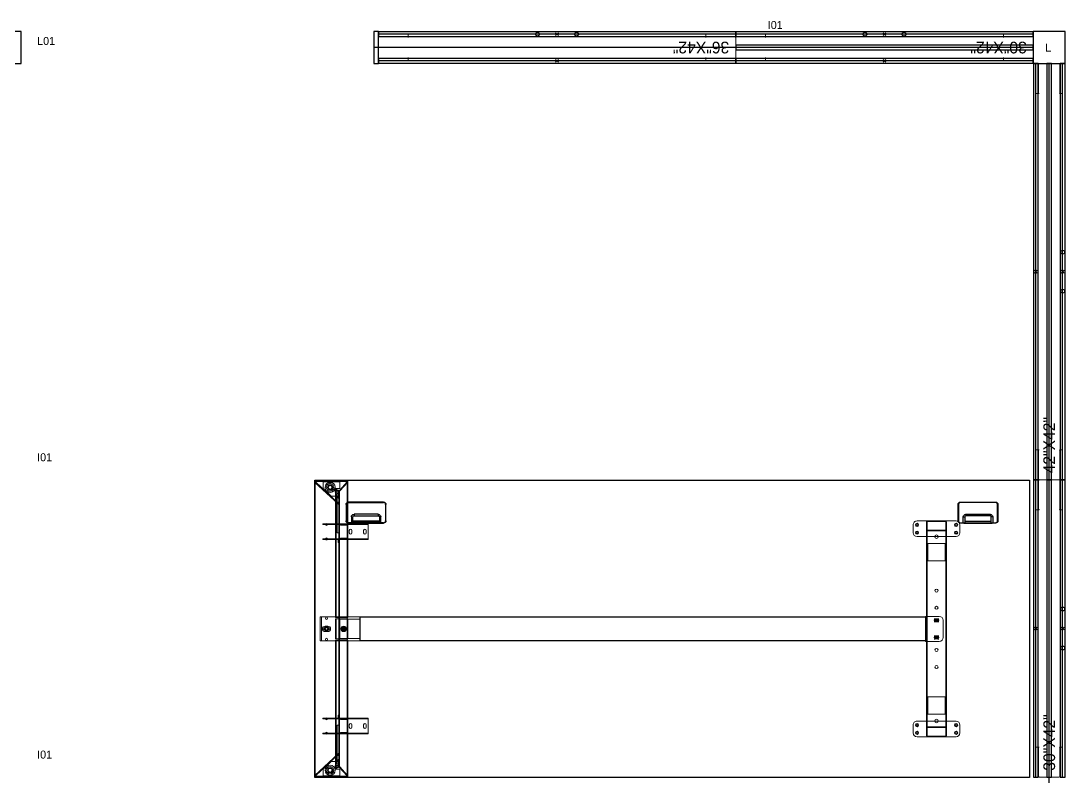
# Model space of a CAD drawing. Header units: inches. Extents: x 126 to 13186, y 9 to 361.
# Drawn here: x 7918.4 to 8023.7, y 110.9 to 187.2 of the extents above; entities that cross this region are included whole.
import ezdxf

# ---------------------------------------------------------------- set-up
doc = ezdxf.new("R2010")
doc.units = ezdxf.units.IN
doc.header["$MEASUREMENT"] = 0
for name, color, linetype in [('DD2D', 7, 'Continuous'), ('DD2D_Geometry', 7, 'Continuous'), ('ENFASIS NEW', 7, 'Continuous'), ('Id Unión', 7, 'Continuous'), ('PV-26D', 7, 'Continuous')]:
    doc.layers.add(name, color=color, linetype=linetype)
doc.styles.get("Standard").update_dxf_attribs({"font": 'stylu.ttf'})

# ---------------------------------------------------------------- blocks, each defined once
blk = doc.blocks.new('DD40123072AB')
for p, q in [((-0.915, -0.7687), (-0.915, -0.0067)), ((-0.915, -0.0067), (0.915, -0.0067)), ((0.915, -0.0067), (0.915, -0.7687)), ((0.915, -0.7687), (-0.915, -0.7687))]:
    blk.add_line(p, q)
at = {"layer": 'PV-26D'}
for p, q in [((-0.8345, -0.0687), (-0.8345, -0.1107)), ((-0.8335, -0.0687), (-0.8345, -0.0687)), ((-0.8335, -0.1107), (-0.8335, -0.0687)), ((-0.7385, -0.0627), (-0.8285, -0.0627)), ((-0.8285, -0.0637), (-0.8285, -0.0627)), ((-0.8285, -0.0637), (-0.7385, -0.0637)), ((-0.7385, -0.0637), (-0.7385, -0.0627)), ((-0.7335, -0.0687), (-0.7335, -0.1107)), ((-0.7335, -0.0687), (-0.7325, -0.0687)), ((-0.7325, -0.1107), (-0.7325, -0.0687)), ((0.7325, -0.1107), (0.7325, -0.0687)), ((0.7335, -0.0687), (0.7325, -0.0687)), ((0.7335, -0.0687), (0.7335, -0.1107)), ((0.7385, -0.0627), (0.8285, -0.0627)), ((0.7385, -0.0637), (0.7385, -0.0627)), ((0.8285, -0.0637), (0.7385, -0.0637)), ((0.8285, -0.0637), (0.8285, -0.0627)), ((0.8335, -0.1107), (0.8335, -0.0687)), ((0.8335, -0.0687), (0.8345, -0.0687)), ((0.8345, -0.0687), (0.8345, -0.1107)), ((-0.8212, -0.1009), (-0.8212, -0.1157)), ((-0.8212, -0.1009), (-0.8175, -0.1009)), ((-0.8175, -0.1167), (-0.8175, -0.1009)), ((-0.7527, -0.094), (-0.8143, -0.094)), ((-0.8143, -0.094), (-0.8143, -0.0977)), ((-0.8143, -0.0977), (-0.7527, -0.0977)), ((-0.7527, -0.094), (-0.7527, -0.0977)), ((-0.7495, -0.1009), (-0.7495, -0.1167)), ((-0.7458, -0.1009), (-0.7495, -0.1009)), ((-0.7458, -0.1157), (-0.7458, -0.1009)), ((0.7458, -0.1157), (0.7458, -0.1009)), ((0.7458, -0.1009), (0.7495, -0.1009)), ((0.7495, -0.1009), (0.7495, -0.1167)), ((0.7527, -0.094), (0.8143, -0.094)), ((0.7527, -0.094), (0.7527, -0.0977)), ((0.8143, -0.0977), (0.7527, -0.0977)), ((0.8143, -0.094), (0.8143, -0.0977)), ((0.8175, -0.1167), (0.8175, -0.1009)), ((0.8212, -0.1009), (0.8175, -0.1009)), ((0.8212, -0.1009), (0.8212, -0.1157)), ((-0.8335, -0.1107), (-0.8345, -0.1107)), ((-0.8212, -0.1157), (-0.8285, -0.1157)), ((-0.8285, -0.1157), (-0.8285, -0.1167)), ((-0.8285, -0.1167), (-0.8175, -0.1167)), ((-0.7495, -0.1117), (-0.8175, -0.1117)), ((-0.7495, -0.1119), (-0.8175, -0.1119)), ((-0.8175, -0.1124), (-0.7495, -0.1124)), ((-0.7495, -0.1161), (-0.8175, -0.1161)), ((-0.8175, -0.1166), (-0.7495, -0.1166)), ((-0.7495, -0.1167), (-0.8175, -0.1167)), ((-0.7495, -0.1167), (-0.7385, -0.1167)), ((-0.7385, -0.1157), (-0.7458, -0.1157)), ((-0.7385, -0.1157), (-0.7385, -0.1167)), ((-0.7335, -0.1107), (-0.7325, -0.1107)), ((0.7335, -0.1107), (0.7325, -0.1107)), ((0.7385, -0.1157), (0.7458, -0.1157)), ((0.7385, -0.1157), (0.7385, -0.1167)), ((0.7495, -0.1167), (0.7385, -0.1167)), ((0.7495, -0.1117), (0.8175, -0.1117)), ((0.7495, -0.1119), (0.8175, -0.1119)), ((0.8175, -0.1124), (0.7495, -0.1124)), ((0.7495, -0.1161), (0.8175, -0.1161)), ((0.8175, -0.1166), (0.7495, -0.1166)), ((0.7495, -0.1167), (0.8175, -0.1167)), ((0.8285, -0.1167), (0.8175, -0.1167)), ((0.8212, -0.1157), (0.8285, -0.1157)), ((0.8285, -0.1157), (0.8285, -0.1167)), ((0.8335, -0.1107), (0.8345, -0.1107))]:
    blk.add_line(p, q, dxfattribs=at)
at = {"layer": 'PV-26D', "extrusion": (0, 0, -1)}
for centre, radius, start, end in [((0.8285, -0.0687), 0.006, 0, 90), ((0.7385, -0.0687), 0.006, 90, 180), ((-0.7385, -0.0687), 0.006, 0, 90), ((-0.8285, -0.0687), 0.006, 90, 180), ((0.8143, -0.1009), 0.00691, 0, 90), ((0.7527, -0.1009), 0.00691, 90, 180), ((-0.7527, -0.1009), 0.00691, 0, 90), ((-0.8143, -0.1009), 0.00691, 90, 180), ((0.8285, -0.1107), 0.006, 270, 0), ((0.7385, -0.1107), 0.006, 180, 270), ((-0.7385, -0.1107), 0.006, 270, 0), ((-0.8285, -0.1107), 0.006, 180, 270)]:
    blk.add_arc(centre, radius, start, end, dxfattribs=at)
at = {"layer": 'PV-26D'}
for centre, radius, start, end in [((-0.8285, -0.0687), 0.005, 90, 180), ((-0.7385, -0.0687), 0.005, 0, 90), ((0.7385, -0.0687), 0.005, 90, 180), ((0.8285, -0.0687), 0.005, 0, 90), ((-0.8143, -0.1009), 0.00318, 90, 180), ((-0.7527, -0.1009), 0.00318, 0, 90), ((0.7527, -0.1009), 0.00318, 90, 180), ((0.8143, -0.1009), 0.00318, 0, 90), ((-0.8285, -0.1107), 0.005, 180, 270), ((-0.7385, -0.1107), 0.005, 270, 0), ((0.7385, -0.1107), 0.005, 180, 270), ((0.8285, -0.1107), 0.005, 270, 0)]:
    blk.add_arc(centre, radius, start, end, dxfattribs=at)
for points in [[(-0.8175, -0.1167), (-0.8197, -0.1167), (-0.8212, -0.1163), (-0.8212, -0.1157)], [(-0.7458, -0.1157), (-0.7458, -0.1163), (-0.7473, -0.1167), (-0.7495, -0.1167)], [(0.7458, -0.1157), (0.7458, -0.1163), (0.7473, -0.1167), (0.7495, -0.1167)], [(0.8175, -0.1167), (0.8197, -0.1167), (0.8212, -0.1163), (0.8212, -0.1157)]]:
    blk.add_rational_spline(points, [1, 0.804737854124, 0.804737854124, 1], degree=3, dxfattribs=at)
blk = doc.blocks.new('DD350130S')
at = {"color": 0, "linetype": 'Continuous', "lineweight": 0}
for p, q in [((0, -0.377), (0, 0.377)), ((0.0006, 0.3755), (0.0598, 0.3203)), ((0.0006, 0.3755), (0.0598, 0.3203)), ((0.0015, -0.377), (0.0015, 0.377)), ((0.0017, 0.3766), (0.0609, 0.3214)), ((0.0017, 0.3766), (0.0609, 0.3214)), ((0.0829, 0.379), (0.002, 0.379)), ((0.002, 0.379), (0.0829, 0.379)), ((0.0829, 0.3775), (0.002, 0.3775)), ((0.0829, 0.3775), (0.002, 0.3775)), ((0.0645, 0.377), (0.0215, 0.377)), ((0.0215, 0.377), (0.0215, 0.3594)), ((0.0631, 0.355), (0.0833, 0.3766)), ((0.0632, 0.3549), (0.0833, 0.3765)), ((0.0642, 0.3539), (0.0844, 0.3756)), ((0.0643, 0.3539), (0.0844, 0.3755)), ((0.0645, 0.36), (0.0645, 0.377)), ((0.0835, 0.3769), (0.0835, 0.269)), ((0.085, 0.3769), (0.085, 0.269)), ((0.0215, 0.3594), (0.0423, 0.34)), ((0.052, 0.35), (0.052, 0.36)), ((0.052, 0.36), (0.0645, 0.36)), ((0.061, 0.35), (0.052, 0.35)), ((0.0534, 0.355), (0.0539, 0.3564)), ((0.0534, 0.3549), (0.054, 0.3563)), ((0.0614, 0.3518), (0.0534, 0.355)), ((0.0614, 0.3518), (0.0534, 0.3549)), ((0.0534, 0.029), (0.0534, 0.3549)), ((0.0619, 0.3533), (0.0539, 0.3564)), ((0.054, 0.3566), (0.0546, 0.358)), ((0.054, 0.3565), (0.0546, 0.3579)), ((0.054, 0.3566), (0.062, 0.3534)), ((0.054, 0.3565), (0.062, 0.3534)), ((0.054, 0.029), (0.054, 0.3565)), ((0.062, 0.3532), (0.054, 0.3563)), ((0.054, 0.029), (0.054, 0.3563)), ((0.0546, 0.358), (0.0626, 0.3549)), ((0.0546, 0.3579), (0.0626, 0.3548)), ((0.0546, 0.029), (0.0546, 0.3579)), ((0.061, 0.34), (0.061, 0.35)), ((0.0617, 0.3218), (0.0617, 0.3514)), ((0.0617, 0.029), (0.0617, 0.3513)), ((0.0632, 0.3218), (0.0632, 0.3514)), ((0.0633, 0.029), (0.0633, 0.3513)), ((0.0423, 0.34), (0.061, 0.34)), ((0.0576, 0.2465), (0.0576, 0.3465)), ((0.0576, 0.3465), (0.0617, 0.3465)), ((0.0576, 0.3245), (0.0617, 0.3245)), ((0.0602, 0.3349), (0.0602, 0.3411)), ((0.0602, 0.3411), (0.0617, 0.3411)), ((0.0602, 0.3349), (0.0617, 0.3349)), ((0.0617, 0.3399), (0.0632, 0.3399)), ((0.0617, 0.3396), (0.0632, 0.3396)), ((0.0617, 0.3364), (0.0617, 0.3396)), ((0.0617, 0.3364), (0.0632, 0.3364)), ((0.0617, 0.3336), (0.0632, 0.3336)), ((0.0617, 0.3122), (0.0633, 0.3122)), ((0.0617, 0.3058), (0.0633, 0.3058)), ((0.0206, 0.2671), (0.0206, 0.269)), ((0.0206, 0.269), (0.0279, 0.269)), ((0.0279, 0.269), (0.0326, 0.269)), ((0.0326, 0.269), (0.0829, 0.269)), ((0.0617, 0.2722), (0.0633, 0.2722)), ((0.066, 0.269), (0.066, 0.266)), ((0.0671, 0.266), (0.0671, 0.269)), ((0.0836, 0.269), (0.0829, 0.269)), ((0.0829, 0.269), (0.0829, 0.269)), ((0.0829, 0.269), (0.0829, 0.266)), ((0.0836, 0.269), (0.0836, 0.2665)), ((0.0836, 0.269), (0.1366, 0.269)), ((0.1066, 0.2671), (0.1066, 0.269)), ((0.1366, 0.2665), (0.1366, 0.269)), ((0.0206, 0.2671), (0.0275, 0.2671)), ((0.0275, 0.2671), (0.033, 0.2671)), ((0.033, 0.2671), (0.0829, 0.2671)), ((0.0576, 0.2465), (0.0617, 0.2465)), ((0.0617, 0.2658), (0.0633, 0.2658)), ((0.066, 0.266), (0.0829, 0.266)), ((0.0829, 0.2671), (0.0836, 0.2671)), ((0.0829, 0.266), (0.0836, 0.266)), ((0.0829, 0.266), (0.0829, 0.266)), ((0.0835, 0.266), (0.0835, 0.232)), ((0.0836, 0.2671), (0.1366, 0.2671)), ((0.0836, 0.2315), (0.0836, 0.2665)), ((0.0836, 0.266), (0.085, 0.266)), ((0.085, 0.266), (0.085, 0.232)), ((0.0886, 0.2522), (0.0886, 0.2458)), ((0.095, 0.2458), (0.095, 0.2522)), ((0.1253, 0.2522), (0.1253, 0.2458)), ((0.1316, 0.2458), (0.1316, 0.2522)), ((0.1366, 0.2315), (0.1366, 0.2665)), ((0.0206, 0.229), (0.0206, 0.2309)), ((0.0275, 0.2309), (0.0206, 0.2309)), ((0.0279, 0.229), (0.0206, 0.229)), ((0.033, 0.2309), (0.0275, 0.2309)), ((0.0326, 0.229), (0.0279, 0.229)), ((0.0829, 0.229), (0.0326, 0.229)), ((0.0829, 0.2309), (0.033, 0.2309)), ((0.0602, 0.2271), (0.0617, 0.2271)), ((0.0602, 0.2271), (0.0602, 0.2209)), ((0.0602, 0.2209), (0.0617, 0.2209)), ((0.0617, 0.2256), (0.0617, 0.2224)), ((0.0617, 0.2256), (0.0633, 0.2256)), ((0.0617, 0.2224), (0.0633, 0.2224)), ((0.0829, 0.232), (0.066, 0.232)), ((0.066, 0.232), (0.066, 0.229)), ((0.0671, 0.229), (0.0671, 0.232)), ((0.0836, 0.232), (0.0829, 0.232)), ((0.0829, 0.232), (0.0829, 0.232)), ((0.0829, 0.232), (0.0829, 0.229)), ((0.0836, 0.2309), (0.0829, 0.2309)), ((0.0829, 0.229), (0.0836, 0.229)), ((0.0829, 0.229), (0.0829, 0.229)), ((0.0835, 0.229), (0.0835, 0.029)), ((0.085, 0.232), (0.0836, 0.232)), ((0.0836, 0.2315), (0.0836, 0.229)), ((0.0836, 0.2309), (0.1366, 0.2309)), ((0.0836, 0.229), (0.1366, 0.229)), ((0.085, 0.229), (0.085, 0.029)), ((0.1066, 0.2309), (0.1066, 0.229)), ((0.1366, 0.229), (0.1366, 0.2315)), ((0.0534, 0.029), (0.054, 0.029)), ((0.0546, 0.029), (0.054, 0.029)), ((0.054, 0.029), (0.054, 0.029)), ((0.0626, 0.029), (0.0546, 0.029)), ((0.0617, 0.029), (0.0617, 0.026)), ((0.0626, 0.029), (0.0632, 0.029)), ((0.0829, 0.029), (0.0632, 0.029)), ((0.0633, 0.026), (0.0633, 0.029)), ((0.085, 0.029), (0.0829, 0.029)), ((0.0829, 0.029), (0.0829, 0.029)), ((0.0829, 0.029), (0.0829, 0.026)), ((0.0534, -0.026), (0.0534, 0.026)), ((0.0534, 0.026), (0.054, 0.026)), ((0.054, -0.026), (0.054, 0.026)), ((0.0546, 0.026), (0.054, 0.026)), ((0.054, 0.026), (0.054, 0.026)), ((0.054, -0.026), (0.054, 0.026)), ((0.0546, 0.026), (0.0626, 0.026)), ((0.0546, -0.026), (0.0546, 0.026)), ((0.0617, -0.026), (0.0617, 0.026)), ((0.0632, 0.026), (0.0626, 0.026)), ((0.0632, 0.026), (0.0829, 0.026)), ((0.0633, -0.026), (0.0633, 0.026)), ((0.0722, 0.004), (0.0708, 0.004)), ((0.0764, 0.004), (0.0722, 0.004)), ((0.0764, 0.004), (0.0775, 0.004)), ((0.0829, 0.026), (0.085, 0.026)), ((0.0829, 0.026), (0.0829, 0.026)), ((0.0835, 0.026), (0.0835, -0.026)), ((0.085, 0.026), (0.085, -0.026)), ((0.0534, -0.026), (0.054, -0.026)), ((0.0546, -0.026), (0.054, -0.026)), ((0.054, -0.026), (0.054, -0.026)), ((0.0626, -0.026), (0.0546, -0.026)), ((0.0617, -0.026), (0.0617, -0.029)), ((0.0626, -0.026), (0.0632, -0.026)), ((0.0829, -0.026), (0.0632, -0.026)), ((0.0633, -0.029), (0.0633, -0.026)), ((0.0708, -0.004), (0.0722, -0.004)), ((0.0722, -0.004), (0.0764, -0.004)), ((0.0764, -0.004), (0.0775, -0.004)), ((0.085, -0.026), (0.0829, -0.026)), ((0.0829, -0.026), (0.0829, -0.026)), ((0.0829, -0.026), (0.0829, -0.029)), ((0.0534, -0.3549), (0.0534, -0.029)), ((0.0534, -0.029), (0.054, -0.029)), ((0.054, -0.3565), (0.054, -0.029)), ((0.0546, -0.029), (0.054, -0.029)), ((0.054, -0.029), (0.054, -0.029)), ((0.054, -0.3563), (0.054, -0.029)), ((0.0546, -0.029), (0.0626, -0.029)), ((0.0546, -0.3579), (0.0546, -0.029)), ((0.0617, -0.3513), (0.0617, -0.029)), ((0.0632, -0.029), (0.0626, -0.029)), ((0.0632, -0.029), (0.0829, -0.029)), ((0.0633, -0.3513), (0.0633, -0.029)), ((0.0829, -0.029), (0.085, -0.029)), ((0.0829, -0.029), (0.0829, -0.029)), ((0.0835, -0.029), (0.0835, -0.229)), ((0.085, -0.029), (0.085, -0.229)), ((0.0206, -0.2309), (0.0206, -0.229)), ((0.0206, -0.229), (0.0279, -0.229)), ((0.0206, -0.2309), (0.0275, -0.2309)), ((0.0275, -0.2309), (0.033, -0.2309)), ((0.0279, -0.229), (0.0326, -0.229)), ((0.0326, -0.229), (0.0829, -0.229)), ((0.033, -0.2309), (0.0829, -0.2309)), ((0.0602, -0.2271), (0.0602, -0.2209)), ((0.0602, -0.2209), (0.0617, -0.2209)), ((0.0602, -0.2271), (0.0617, -0.2271)), ((0.0617, -0.2224), (0.0633, -0.2224)), ((0.0617, -0.2256), (0.0617, -0.2224)), ((0.0617, -0.2256), (0.0633, -0.2256)), ((0.066, -0.229), (0.066, -0.232)), ((0.066, -0.232), (0.0829, -0.232)), ((0.0671, -0.232), (0.0671, -0.229)), ((0.0836, -0.229), (0.0829, -0.229)), ((0.0829, -0.229), (0.0829, -0.229)), ((0.0829, -0.229), (0.0829, -0.232)), ((0.0829, -0.2309), (0.0836, -0.2309)), ((0.0829, -0.232), (0.0836, -0.232)), ((0.0829, -0.232), (0.0829, -0.232)), ((0.0835, -0.232), (0.0835, -0.266)), ((0.0836, -0.229), (0.0836, -0.2315)), ((0.0836, -0.229), (0.1366, -0.229)), ((0.0836, -0.2309), (0.1366, -0.2309)), ((0.0836, -0.2665), (0.0836, -0.2315)), ((0.0836, -0.232), (0.085, -0.232)), ((0.085, -0.232), (0.085, -0.266)), ((0.1066, -0.2309), (0.1066, -0.229)), ((0.1366, -0.2315), (0.1366, -0.229)), ((0.1366, -0.2665), (0.1366, -0.2315)), ((0.0206, -0.269), (0.0206, -0.2671)), ((0.0275, -0.2671), (0.0206, -0.2671)), ((0.033, -0.2671), (0.0275, -0.2671)), ((0.0829, -0.2671), (0.033, -0.2671)), ((0.0576, -0.2465), (0.0576, -0.3465)), ((0.0617, -0.2465), (0.0576, -0.2465)), ((0.0617, -0.2658), (0.0633, -0.2658)), ((0.0829, -0.266), (0.066, -0.266)), ((0.066, -0.266), (0.066, -0.269)), ((0.0671, -0.269), (0.0671, -0.266)), ((0.0836, -0.266), (0.0829, -0.266)), ((0.0829, -0.266), (0.0829, -0.266)), ((0.0829, -0.266), (0.0829, -0.269)), ((0.0836, -0.2671), (0.0829, -0.2671)), ((0.085, -0.266), (0.0836, -0.266)), ((0.0836, -0.2665), (0.0836, -0.269)), ((0.0836, -0.2671), (0.1366, -0.2671)), ((0.0886, -0.2458), (0.0886, -0.2522)), ((0.095, -0.2522), (0.095, -0.2458)), ((0.1066, -0.2671), (0.1066, -0.269)), ((0.1253, -0.2458), (0.1253, -0.2522)), ((0.1316, -0.2522), (0.1316, -0.2458)), ((0.1366, -0.269), (0.1366, -0.2665)), ((0.0279, -0.269), (0.0206, -0.269)), ((0.0326, -0.269), (0.0279, -0.269)), ((0.0829, -0.269), (0.0326, -0.269)), ((0.0617, -0.2722), (0.0633, -0.2722)), ((0.0829, -0.269), (0.0836, -0.269)), ((0.0829, -0.269), (0.0829, -0.269)), ((0.0835, -0.269), (0.0835, -0.3769)), ((0.0836, -0.269), (0.1366, -0.269)), ((0.085, -0.269), (0.085, -0.3769)), ((0.0598, -0.3203), (0.0006, -0.3755)), ((0.0006, -0.3755), (0.0598, -0.3203)), ((0.0617, -0.3058), (0.0633, -0.3058)), ((0.0617, -0.3122), (0.0633, -0.3122)), ((0.0609, -0.3214), (0.0017, -0.3766)), ((0.0017, -0.3766), (0.0609, -0.3214)), ((0.0215, -0.3594), (0.0423, -0.34)), ((0.0423, -0.34), (0.061, -0.34)), ((0.0617, -0.3245), (0.0576, -0.3245)), ((0.0617, -0.3465), (0.0576, -0.3465)), ((0.0602, -0.3349), (0.0617, -0.3349)), ((0.0602, -0.3411), (0.0602, -0.3349)), ((0.0602, -0.3411), (0.0617, -0.3411)), ((0.061, -0.34), (0.061, -0.35)), ((0.0617, -0.3218), (0.0617, -0.3514)), ((0.0617, -0.3336), (0.0632, -0.3336)), ((0.0617, -0.3396), (0.0617, -0.3364)), ((0.0617, -0.3364), (0.0632, -0.3364)), ((0.0617, -0.3396), (0.0632, -0.3396)), ((0.0617, -0.3399), (0.0632, -0.3399)), ((0.0632, -0.3218), (0.0632, -0.3514)), ((0.0215, -0.377), (0.0215, -0.3594)), ((0.061, -0.35), (0.052, -0.35)), ((0.052, -0.35), (0.052, -0.36)), ((0.052, -0.36), (0.0645, -0.36)), ((0.0534, -0.3549), (0.0614, -0.3518)), ((0.0614, -0.3518), (0.0534, -0.355)), ((0.054, -0.3563), (0.0534, -0.3549)), ((0.0534, -0.355), (0.0539, -0.3564)), ((0.0619, -0.3533), (0.0539, -0.3564)), ((0.054, -0.3563), (0.062, -0.3532)), ((0.062, -0.3534), (0.054, -0.3565)), ((0.054, -0.3566), (0.062, -0.3534)), ((0.0546, -0.3579), (0.054, -0.3565)), ((0.054, -0.3566), (0.0546, -0.358)), ((0.0626, -0.3548), (0.0546, -0.3579)), ((0.0546, -0.358), (0.0626, -0.3549)), ((0.0631, -0.355), (0.0833, -0.3766)), ((0.0833, -0.3765), (0.0632, -0.3549)), ((0.0642, -0.3539), (0.0844, -0.3756)), ((0.0844, -0.3755), (0.0643, -0.3539)), ((0.0645, -0.36), (0.0645, -0.377)), ((0.002, -0.3775), (0.0829, -0.3775)), ((0.0829, -0.3775), (0.002, -0.3775)), ((0.0829, -0.379), (0.002, -0.379)), ((0.0829, -0.379), (0.002, -0.379)), ((0.0645, -0.377), (0.0215, -0.377))]:
    blk.add_line(p, q, dxfattribs=at)
at = {"color": 1}
for p, q in [((0.0694, -0.0049), (0.0792, 0.0049)), ((0.0792, -0.0049), (0.0694, 0.0049))]:
    blk.add_line(p, q, dxfattribs=at)
at = {"color": 0, "linetype": 'Continuous', "lineweight": 0}
for centre, radius, start, end in [((0.0395, 0.3625), 0.013, 70.8025, 250.8025), ((0.0395, 0.3625), 0.013, 250.8025, 70.8025), ((0.0395, 0.3625), 0.0098, 70.8025, 250.8025), ((0.0395, 0.3625), 0.00675, 0, 180), ((0.0395, 0.3625), 0.00675, 180, 0), ((0.0395, 0.3625), 0.0065, 70.8025, 250.8025), ((0.0395, 0.3625), 0.00476, 70.8025, 250.8025), ((0.0395, 0.3625), 0.0098, 250.8025, 70.8025), ((0.0395, 0.3625), 0.0065, 250.8025, 70.8025), ((0.0395, 0.3625), 0.00476, 250.8025, 70.8025), ((0.0303, 0.2675), 0.00277, 0, 180), ((0.0303, 0.2675), 0.00277, 180, 0), ((0.0918, 0.2522), 0.00317, 0, 180), ((0.0918, 0.2458), 0.00317, 180, 0), ((0.1285, 0.2522), 0.00318, 0, 180), ((0.1285, 0.2458), 0.00318, 180, 0), ((0.0303, 0.2305), 0.00277, 0, 180), ((0.0303, 0.2305), 0.00277, 180, 0), ((0.0303, 0.027), 0.00278, 0, 180), ((0.0303, 0.027), 0.00278, 180, 0), ((0.0303, 0), 0.0055, 146.8424, 326.8424), ((0.0303, 0), 0.005, 146.8424, 326.8424), ((0.0303, 0), 0.0055, 326.8424, 146.8424), ((0.0303, 0), 0.0045, 0, 180), ((0.0303, 0), 0.0045, 146.8424, 326.8424), ((0.0303, 0), 0.005, 326.8424, 146.8424), ((0.0303, 0), 0.004, 146.8424, 326.8424), ((0.0303, 0), 0.0045, 326.8424, 146.8424), ((0.0303, 0), 0.0037, 146.8424, 326.8424), ((0.0303, 0), 0.004, 326.8424, 146.8424), ((0.0303, 0), 0.00317, 146.8424, 326.8424), ((0.0303, 0), 0.0037, 326.8424, 146.8424), ((0.0303, 0), 0.00317, 326.8424, 146.8424), ((0.0743, 0), 0.0045, 0, 180), ((0.0303, 0), 0.0045, 180, 0), ((0.0303, -0.027), 0.00278, 0, 180), ((0.0743, 0), 0.0045, 180, 0), ((0.0303, -0.027), 0.00278, 180, 0), ((0.0303, -0.2305), 0.00278, 0, 180), ((0.0303, -0.2305), 0.00278, 180, 0), ((0.0303, -0.2675), 0.00277, 0, 180), ((0.0918, -0.2458), 0.00317, 0, 180), ((0.0918, -0.2522), 0.00317, 180, 0), ((0.1285, -0.2458), 0.00318, 0, 180), ((0.1285, -0.2522), 0.00318, 180, 0), ((0.0303, -0.2675), 0.00277, 180, 0), ((0.0395, -0.3625), 0.013, 0, 180), ((0.0395, -0.3625), 0.013, 180, 0), ((0.0395, -0.3625), 0.0098, 0, 180), ((0.0395, -0.3625), 0.0098, 180, 0), ((0.0395, -0.3625), 0.00675, 0, 180), ((0.0395, -0.3625), 0.00675, 180, 0), ((0.0395, -0.3625), 0.0065, 0, 180), ((0.0395, -0.3625), 0.0065, 180, 0), ((0.0395, -0.3625), 0.00476, 0, 180), ((0.0395, -0.3625), 0.00476, 180, 0)]:
    blk.add_arc(centre, radius, start, end, dxfattribs=at)
for centre, start_param, end_param in [((0.0708, 0), 3.141593, 6.283185), ((0.072, 0), 3.141593, 6.283185), ((0.0764, 0), 3.119622, 3.141593), ((0.0764, 0), 1.570796, 3.119622), ((0.0775, 0), 1.570796, 3.141593), ((0.0764, 0), 0.021971, 1.570796), ((0.0764, 0), 0, 0.021971), ((0.0775, 0), 0, 1.570796)]:
    blk.add_ellipse(centre, major_axis=(0, -0.00396), ratio=0.681998, start_param=start_param, end_param=end_param, dxfattribs=at)
for points, weights in [([(0.002, 0.379), (0.0008, 0.379), (0, 0.3782), (0, 0.377)], [1, 0.804737854124, 0.804737854124, 1]), ([(0.002, 0.379), (0.0008, 0.379), (0, 0.3782), (0, 0.377)], [1, 0.804737854124, 0.804737854124, 1]), ([(0, 0.377), (0, 0.3769), (0, 0.3767), (0, 0.3766)], [1, 0.988288867323, 0.979058155761, 0.972307865317]), ([(0, 0.377), (0, 0.3764), (0.0002, 0.3759), (0.0006, 0.3755)], [1, 0.944706716257, 0.944706716257, 1]), ([(0, 0.3766), (0.0001, 0.3762), (0.0003, 0.3758), (0.0006, 0.3755)], [0.972307865317, 0.947187137373, 0.956417848934, 1]), ([(0.002, 0.3775), (0.0017, 0.3775), (0.0015, 0.3773), (0.0015, 0.377)], [1, 0.804737854124, 0.804737854124, 1]), ([(0.002, 0.3775), (0.0017, 0.3775), (0.0015, 0.3773), (0.0015, 0.377)], [1, 0.804737854124, 0.804737854124, 1]), ([(0.0015, 0.377), (0.0015, 0.3768), (0.0016, 0.3767), (0.0017, 0.3766)], [1, 0.944706716257, 0.944706716257, 1]), ([(0.0015, 0.377), (0.0015, 0.3768), (0.0015, 0.3767), (0.0017, 0.3766)], [1, 0.944706716257, 0.944706716257, 1]), ([(0.0829, 0.379), (0.0829, 0.379), (0.0829, 0.379), (0.0829, 0.379)], [0.99417228897, 0.996095139241, 0.998037709584, 1]), ([(0.0846, 0.3782), (0.0842, 0.3787), (0.0836, 0.379), (0.0829, 0.379)], [0.708386720175, 0.737079172893, 0.834283599501, 1]), ([(0.0835, 0.3769), (0.0835, 0.3772), (0.0832, 0.3775), (0.0829, 0.3775)], [1, 0.804737854124, 0.804737854124, 1]), ([(0.0833, 0.3766), (0.0837, 0.377), (0.0835, 0.3775), (0.0829, 0.3775)], [1, 0.59916604595, 0.59916604595, 1]), ([(0.0833, 0.3765), (0.0834, 0.3766), (0.0835, 0.3768), (0.0835, 0.3769)], [1, 0.953611711988, 0.953611711988, 1]), ([(0.0844, 0.3756), (0.0851, 0.3763), (0.0852, 0.3773), (0.0846, 0.3782)], [1, 0.764882446449, 0.667678019841, 0.708386720175]), ([(0.0844, 0.3755), (0.0848, 0.3759), (0.085, 0.3764), (0.085, 0.3769)], [1, 0.953611711988, 0.953611711988, 1]), ([(0.085, 0.3769), (0.085, 0.3774), (0.0849, 0.3778), (0.0846, 0.3782)], [1, 0.918269742137, 0.870749059409, 0.857437951816]), ([(0.0617, 0.3513), (0.0617, 0.3515), (0.0616, 0.3517), (0.0614, 0.3518)], [1, 0.884611873459, 0.884611873459, 1]), ([(0.0617, 0.3514), (0.0617, 0.3516), (0.0616, 0.3518), (0.0614, 0.3518)], [1, 0.884393166085, 0.884393166085, 1]), ([(0.0632, 0.3514), (0.0632, 0.3522), (0.0627, 0.3529), (0.0619, 0.3533)], [1, 0.884393166085, 0.884393166085, 1]), ([(0.062, 0.3534), (0.0628, 0.353), (0.0637, 0.3532), (0.0643, 0.3539)], [1, 0.884174271313, 0.884174271313, 1]), ([(0.062, 0.3534), (0.0628, 0.3531), (0.0637, 0.3533), (0.0642, 0.3539)], [1, 0.884393166085, 0.884393166085, 1]), ([(0.0633, 0.3513), (0.0633, 0.3521), (0.0628, 0.3529), (0.062, 0.3532)], [1, 0.884611873459, 0.884611873459, 1]), ([(0.0626, 0.3549), (0.0628, 0.3548), (0.063, 0.3548), (0.0631, 0.355)], [1, 0.884393166085, 0.884393166085, 1]), ([(0.0626, 0.3548), (0.0628, 0.3547), (0.063, 0.3547), (0.0632, 0.3549)], [1, 0.884174271313, 0.884174271313, 1]), ([(0.0598, 0.3203), (0.0614, 0.3189), (0.0633, 0.3197), (0.0633, 0.3218)], [1, 0.59916604595, 0.59916604595, 1]), ([(0.0598, 0.3203), (0.0613, 0.3189), (0.0632, 0.3197), (0.0632, 0.3218)], [1, 0.59916604595, 0.59916604595, 1]), ([(0.0609, 0.3214), (0.0613, 0.321), (0.0617, 0.3213), (0.0617, 0.3218)], [1, 0.59916604595, 0.59916604595, 1]), ([(0.0609, 0.3214), (0.0612, 0.321), (0.0617, 0.3213), (0.0617, 0.3218)], [1, 0.59916604595, 0.59916604595, 1]), ([(0.0633, -0.3218), (0.0633, -0.3197), (0.0614, -0.3189), (0.0598, -0.3203)], [1, 0.59916604595, 0.59916604595, 1]), ([(0.0598, -0.3203), (0.0613, -0.3189), (0.0632, -0.3197), (0.0632, -0.3218)], [1, 0.59916604595, 0.59916604595, 1]), ([(0.0617, -0.3218), (0.0617, -0.3213), (0.0613, -0.321), (0.0609, -0.3214)], [1, 0.59916604595, 0.59916604595, 1]), ([(0.0609, -0.3214), (0.0612, -0.321), (0.0617, -0.3213), (0.0617, -0.3218)], [1, 0.59916604595, 0.59916604595, 1]), ([(0.0614, -0.3518), (0.0616, -0.3517), (0.0617, -0.3515), (0.0617, -0.3513)], [1, 0.884611873459, 0.884611873459, 1]), ([(0.0617, -0.3514), (0.0617, -0.3516), (0.0616, -0.3518), (0.0614, -0.3518)], [1, 0.884393166085, 0.884393166085, 1]), ([(0.0632, -0.3514), (0.0632, -0.3522), (0.0627, -0.3529), (0.0619, -0.3533)], [1, 0.884393166085, 0.884393166085, 1]), ([(0.062, -0.3532), (0.0628, -0.3529), (0.0633, -0.3521), (0.0633, -0.3513)], [1, 0.884611873459, 0.884611873459, 1]), ([(0.0643, -0.3539), (0.0637, -0.3532), (0.0628, -0.353), (0.062, -0.3534)], [1, 0.884174271313, 0.884174271313, 1]), ([(0.062, -0.3534), (0.0628, -0.3531), (0.0637, -0.3533), (0.0642, -0.3539)], [1, 0.884393166085, 0.884393166085, 1]), ([(0.0632, -0.3549), (0.063, -0.3547), (0.0628, -0.3547), (0.0626, -0.3548)], [1, 0.884174271313, 0.884174271313, 1]), ([(0.0626, -0.3549), (0.0628, -0.3548), (0.063, -0.3548), (0.0631, -0.355)], [1, 0.884393166085, 0.884393166085, 1]), ([(0.0006, -0.3755), (0.0002, -0.3759), (0, -0.3764), (0, -0.377)], [1, 0.944706716257, 0.944706716257, 1]), ([(0, -0.3766), (0.0001, -0.3762), (0.0003, -0.3758), (0.0006, -0.3755)], [0.972307865317, 0.947187137373, 0.956417848934, 1]), ([(0, -0.377), (0, -0.3769), (0, -0.3767), (0, -0.3766)], [1, 0.988288867323, 0.979058155762, 0.972307865317]), ([(0, -0.377), (0, -0.3782), (0.0008, -0.379), (0.002, -0.379)], [1, 0.804737854124, 0.804737854124, 1]), ([(0.002, -0.379), (0.0008, -0.379), (0, -0.3782), (0, -0.377)], [1, 0.804737854124, 0.804737854124, 1]), ([(0.0017, -0.3766), (0.0016, -0.3767), (0.0015, -0.3768), (0.0015, -0.377)], [1, 0.944706716257, 0.944706716257, 1]), ([(0.0015, -0.377), (0.0015, -0.3768), (0.0015, -0.3767), (0.0017, -0.3766)], [1, 0.944706716257, 0.944706716257, 1]), ([(0.0015, -0.377), (0.0015, -0.3773), (0.0017, -0.3775), (0.002, -0.3775)], [1, 0.804737854124, 0.804737854124, 1]), ([(0.002, -0.3775), (0.0017, -0.3775), (0.0015, -0.3773), (0.0015, -0.377)], [1, 0.804737854124, 0.804737854124, 1]), ([(0.0833, -0.3766), (0.0837, -0.377), (0.0835, -0.3775), (0.0829, -0.3775)], [1, 0.59916604595, 0.59916604595, 1]), ([(0.0829, -0.379), (0.0841, -0.379), (0.085, -0.3781), (0.085, -0.3769)], [1, 0.804737854124, 0.804737854124, 1]), ([(0.0829, -0.3775), (0.0832, -0.3775), (0.0835, -0.3772), (0.0835, -0.3769)], [1, 0.804737854124, 0.804737854124, 1]), ([(0.0846, -0.3782), (0.0842, -0.3787), (0.0836, -0.379), (0.0829, -0.379)], [0.708386720227, 0.737079173009, 0.8342835996, 1]), ([(0.0835, -0.3769), (0.0835, -0.3768), (0.0834, -0.3766), (0.0833, -0.3765)], [1, 0.953611711988, 0.953611711988, 1]), ([(0.085, -0.3769), (0.085, -0.3764), (0.0848, -0.3759), (0.0844, -0.3755)], [1, 0.953611711988, 0.953611711988, 1]), ([(0.0844, -0.3756), (0.0851, -0.3763), (0.0852, -0.3773), (0.0846, -0.3782)], [1, 0.76488244635, 0.667678019759, 0.708386720227])]:
    blk.add_rational_spline(points, weights, degree=3, dxfattribs=at)
blk.add_point((0.0743, 0))
blk = doc.blocks.new('DD305172S')
at = {"color": 0, "linetype": 'Continuous', "lineweight": 0}
for p, q in [((-0.06, 0.0305), (-0.0573, 0.0305)), ((-0.06, -0.0305), (-0.06, 0.0305)), ((-0.0573, 0.0305), (0.038, 0.0305)), ((-0.0573, 0.0305), (-0.0573, -0.0305)), ((0.038, 0.0305), (0.042, 0.0305)), ((0.042, 0.0112), (0.042, 0.0305)), ((1.49, 0.0308), (1.49, 0.032)), ((1.4935, 0.032), (1.49, 0.032)), ((1.49, 0.0112), (1.49, 0.0308)), ((1.4927, -0.032), (1.4927, 0.032)), ((1.525, 0.032), (1.4935, 0.032)), ((-0.0475, 0.007), (-0.0405, 0.007)), ((-0.0475, 0.004), (-0.0475, 0.007)), ((-0.0405, 0.004), (-0.0475, 0.004)), ((-0.0405, 0.007), (-0.0405, 0.004)), ((0.038, 0.025), (-0.01, 0.025)), ((-0.01, -0.025), (-0.01, 0.025)), ((0.0393, 0.025), (0.038, 0.025)), ((0.042, 0.025), (0.0393, 0.025)), ((0.042, 0.0096), (0.042, 0.0112)), ((0.042, -0.0096), (0.042, 0.0096)), ((1.49, 0.0096), (1.49, 0.0112)), ((1.49, -0.0096), (1.49, 0.0096)), ((1.5204, 0.026), (1.5157, 0.026)), ((1.5157, 0.018), (1.5204, 0.018)), ((1.535, -0.022), (1.535, 0.022)), ((-0.0475, -0.004), (-0.0475, -0.007)), ((-0.0475, -0.004), (-0.0405, -0.004)), ((-0.0405, -0.007), (-0.0475, -0.007)), ((-0.0405, -0.007), (-0.0405, -0.004)), ((-0.01, -0.025), (0.038, -0.025)), ((0.038, -0.025), (0.0393, -0.025)), ((0.0393, -0.025), (0.042, -0.025)), ((0.042, -0.0112), (0.042, -0.0096)), ((0.042, -0.0305), (0.042, -0.0112)), ((1.49, -0.0112), (1.49, -0.0096)), ((1.49, -0.0308), (1.49, -0.0112)), ((1.5204, -0.018), (1.5157, -0.018)), ((1.5157, -0.026), (1.5204, -0.026)), ((-0.0573, -0.0305), (-0.06, -0.0305)), ((-0.0573, -0.0305), (0.038, -0.0305)), ((0.038, -0.0305), (0.042, -0.0305)), ((1.49, -0.032), (1.49, -0.0308)), ((1.4935, -0.032), (1.49, -0.032)), ((1.525, -0.032), (1.4935, -0.032))]:
    blk.add_line(p, q, dxfattribs=at)
at = {"color": 1}
for p, q in [((1.5131, 0.0171), (1.523, 0.0269)), ((1.523, 0.0171), (1.5131, 0.0269)), ((-0.0049, -0.0049), (0.0049, 0.0049)), ((0.0049, -0.0049), (-0.0049, 0.0049)), ((1.5131, -0.0269), (1.523, -0.0171)), ((1.523, -0.0269), (1.5131, -0.0171))]:
    blk.add_line(p, q, dxfattribs=at)
blk.add_lwpolyline([(1.49, -0.0305), (0.042, -0.0305), (0.042, 0.0305), (1.49, 0.0305)], close=True)
at = {"color": 0, "linetype": 'Continuous', "lineweight": 0}
for centre, radius, start, end in [((1.525, 0.022), 0.01, 0, 90), ((-0.0475, 0), 0.00697, 90, 270), ((-0.0475, 0), 0.00397, 90, 270), ((-0.0405, 0), 0.00697, 270, 90), ((-0.0405, 0), 0.00397, 270, 90), ((0, 0), 0.00697, 90, 270), ((0, 0), 0.00397, 90, 270), ((0, 0), 0.00255, 90, 270), ((0, 0), 0.00697, 270, 90), ((0, 0), 0.00397, 270, 90), ((0, 0), 0.00255, 270, 90), ((1.5157, 0.022), 0.00397, 90, 270), ((1.5181, 0.022), 0.00255, 90, 270), ((1.5181, 0.022), 0.00255, 270, 90), ((1.5204, 0.022), 0.00397, 270, 90), ((1.5157, -0.022), 0.00397, 90, 270), ((1.5181, -0.022), 0.00255, 90, 270), ((1.5181, -0.022), 0.00255, 270, 90), ((1.5204, -0.022), 0.00397, 270, 90), ((1.525, -0.022), 0.01, 270, 0)]:
    blk.add_arc(centre, radius, start, end, dxfattribs=at)
for p in [(0, 0), (1.5181, 0.022), (1.5181, -0.022)]:
    blk.add_point(p)
blk = doc.blocks.new('A$C346468CF')
at = {"color": 0, "linetype": 'Continuous', "lineweight": 0}
for p, q in [((-0.3512, 0.1729), (-0.3512, 0.0729)), ((-0.3212, 0.1829), (-0.3412, 0.1829)), ((-0.3112, 0.0729), (-0.3112, 0.1729)), ((0.1618, 0.1729), (0.1618, 0.0729)), ((0.1918, 0.1829), (0.1718, 0.1829)), ((0.2018, 0.0729), (0.2018, 0.1729)), ((-0.3497, 0.1464), (-0.3497, 0.0994)), ((-0.3277, 0.1483), (-0.3493, 0.1483)), ((-0.3277, 0.1467), (-0.3493, 0.1467)), ((-0.3273, 0.0994), (-0.3273, 0.1464)), ((-0.3258, 0.1483), (-0.3112, 0.1483)), ((-0.3258, 0.1464), (-0.3258, 0.1483)), ((-0.3258, 0.1467), (0.1764, 0.1467)), ((-0.3258, 0.0994), (-0.3258, 0.1464)), ((-0.3258, 0.0994), (-0.3258, 0.1464)), ((-0.3112, 0.1483), (0.1618, 0.1483)), ((-0.2937, 0.1454), (-0.2937, 0.1004)), ((-0.2487, 0.1454), (-0.2937, 0.1454)), ((-0.2487, 0.1004), (-0.2487, 0.1454)), ((0.0993, 0.1454), (0.0993, 0.1004)), ((0.1443, 0.1454), (0.0993, 0.1454)), ((0.1443, 0.1004), (0.1443, 0.1454)), ((0.1618, 0.1483), (0.1764, 0.1483)), ((0.1764, 0.1464), (0.1764, 0.1483)), ((0.1764, 0.1464), (0.1764, 0.0994)), ((0.1764, 0.0994), (0.1764, 0.1464)), ((0.1779, 0.1464), (0.1779, 0.0994)), ((0.1999, 0.1483), (0.1783, 0.1483)), ((0.1999, 0.1467), (0.1783, 0.1467)), ((0.2003, 0.0994), (0.2003, 0.1464)), ((-0.3493, 0.099), (-0.3277, 0.099)), ((-0.3493, 0.0975), (-0.3277, 0.0975)), ((-0.3258, 0.0975), (-0.3258, 0.0994)), ((-0.3258, 0.099), (0.1764, 0.099)), ((-0.3258, 0.0975), (-0.3112, 0.0975)), ((-0.3112, 0.0975), (0.1618, 0.0975)), ((-0.2937, 0.1004), (-0.2487, 0.1004)), ((0.0993, 0.1004), (0.1443, 0.1004)), ((0.1618, 0.0975), (0.1764, 0.0975)), ((0.1764, 0.0975), (0.1764, 0.0994)), ((0.1783, 0.099), (0.1999, 0.099)), ((0.1783, 0.0975), (0.1999, 0.0975)), ((-0.3412, 0.0629), (-0.3212, 0.0629)), ((0.1718, 0.0629), (0.1918, 0.0629))]:
    blk.add_line(p, q, dxfattribs=at)
for centre, radius, start, end in [((-0.3412, 0.1729), 0.01, 90, 180), ((-0.3412, 0.1729), 0.00422, 0, 180), ((-0.3412, 0.1729), 0.00422, 180, 0), ((-0.3412, 0.1729), 0.00246, 0, 180), ((-0.3412, 0.1729), 0.00246, 180, 0), ((-0.3212, 0.1729), 0.00422, 0, 180), ((-0.3212, 0.1729), 0.00422, 180, 0), ((-0.3212, 0.1729), 0.00246, 0, 180), ((-0.3212, 0.1729), 0.00246, 180, 0), ((-0.3212, 0.1729), 0.01, 0, 90), ((0.1718, 0.1729), 0.01, 90, 180), ((0.1718, 0.1729), 0.00422, 0, 180), ((0.1718, 0.1729), 0.00422, 180, 0), ((0.1718, 0.1729), 0.00246, 0, 180), ((0.1718, 0.1729), 0.00246, 180, 0), ((0.1918, 0.1729), 0.00422, 0, 180), ((0.1918, 0.1729), 0.00422, 180, 0), ((0.1918, 0.1729), 0.00246, 0, 180), ((0.1918, 0.1729), 0.00246, 180, 0), ((0.1918, 0.1729), 0.01, 0, 90), ((-0.3493, 0.1464), 0.0019, 90, 180), ((-0.3493, 0.1464), 0.00038, 90, 180), ((-0.3277, 0.1464), 0.0019, 0, 90), ((-0.3277, 0.1464), 0.00038, 0, 90), ((0.1783, 0.1464), 0.0019, 90, 180), ((0.1783, 0.1464), 0.00038, 90, 180), ((0.1999, 0.1464), 0.0019, 0, 90), ((0.1999, 0.1464), 0.00038, 0, 90), ((-0.3108, 0.1229), 0.0045, 90, 270), ((-0.3108, 0.1229), 0.0045, 270, 90), ((-0.1727, 0.1229), 0.00397, 90, 270), ((-0.1727, 0.1229), 0.00397, 270, 90), ((-0.1287, 0.1229), 0.00397, 90, 270), ((-0.1287, 0.1229), 0.00397, 270, 90), ((-0.0967, 0.1229), 0.00397, 90, 270), ((-0.0967, 0.1229), 0.00397, 270, 90), ((-0.0527, 0.1229), 0.00397, 90, 270), ((-0.0527, 0.1229), 0.00397, 270, 90), ((-0.0207, 0.1229), 0.00397, 90, 270), ((-0.0207, 0.1229), 0.00397, 270, 90), ((0.0233, 0.1229), 0.00397, 90, 270), ((0.0233, 0.1229), 0.00397, 270, 90), ((0.1614, 0.1229), 0.0045, 90, 270), ((0.1614, 0.1229), 0.0045, 270, 90), ((-0.3493, 0.0994), 0.0019, 180, 270), ((-0.3493, 0.0994), 0.00038, 180, 270), ((-0.3277, 0.0994), 0.00038, 270, 360), ((-0.3277, 0.0994), 0.0019, 270, 0), ((0.1783, 0.0994), 0.0019, 180, 270), ((0.1783, 0.0994), 0.00038, 180, 270), ((0.1999, 0.0994), 0.00038, 270, 360), ((0.1999, 0.0994), 0.0019, 270, 0), ((-0.3412, 0.0729), 0.01, 180, 270), ((-0.3412, 0.0729), 0.00422, 0, 180), ((-0.3412, 0.0729), 0.00422, 180, 0), ((-0.3412, 0.0729), 0.00246, 0, 180), ((-0.3412, 0.0729), 0.00246, 180, 0), ((-0.3212, 0.0729), 0.00422, 0, 180), ((-0.3212, 0.0729), 0.00422, 180, 0), ((-0.3212, 0.0729), 0.00246, 0, 180), ((-0.3212, 0.0729), 0.00246, 180, 0), ((-0.3212, 0.0729), 0.01, 270, 0), ((0.1718, 0.0729), 0.01, 180, 270), ((0.1718, 0.0729), 0.00422, 0, 180), ((0.1718, 0.0729), 0.00422, 180, 0), ((0.1718, 0.0729), 0.00246, 0, 180), ((0.1718, 0.0729), 0.00246, 180, 0), ((0.1918, 0.0729), 0.00422, 0, 180), ((0.1918, 0.0729), 0.00422, 180, 0), ((0.1918, 0.0729), 0.00246, 0, 180), ((0.1918, 0.0729), 0.00246, 180, 0), ((0.1918, 0.0729), 0.01, 270, 0)]:
    blk.add_arc(centre, radius, start, end, dxfattribs=at)
blk = doc.blocks.new('DD300530S')
blk.add_blockref('A$C346468CF', (0.0747, -0.1229))
blk = doc.blocks.new('DD101030422D')
at = {"color": 1, "linetype": 'Continuous', "lineweight": 0}
for p, q in [((0.0017, 0.0275), (0.0218, 0.0275)), ((0.002, 0.0275), (0.0215, 0.0275)), ((0.0747, 0.0275), (0.0215, 0.0275)), ((0.0747, 0.0275), (0.075, 0.0275)), ((0.0765, 0.026), (0.0765, 0.0343)), ((0.6855, 0.0343), (0.0765, 0.0343)), ((0.6855, 0.0343), (0.6855, 0.026)), ((0.6873, 0.0275), (0.687, 0.0275)), ((0.6873, 0.0275), (0.7405, 0.0275)), ((0.7603, 0.0275), (0.7402, 0.0275)), ((0.76, 0.0275), (0.7405, 0.0275)), ((0, -0.0255), (0, 0.0255)), ((0.762, -0.0255), (0.762, 0.0255)), ((0.0765, -0.0343), (0.0765, -0.026)), ((0.6855, -0.026), (0.6855, -0.0343)), ((0.025, -0.0275), (0.002, -0.0275)), ((0.025, -0.0275), (0.0747, -0.0275)), ((0.0747, -0.0275), (0.075, -0.0275)), ((0.6855, -0.0343), (0.0765, -0.0343)), ((0.6873, -0.0275), (0.687, -0.0275)), ((0.737, -0.0275), (0.6873, -0.0275)), ((0.737, -0.0275), (0.76, -0.0275))]:
    blk.add_line(p, q, dxfattribs=at)
at = {"color": 1}
for p, q in [((0.3775, 0.0379), (0.3845, 0.0308)), ((0.3775, 0.0308), (0.3845, 0.0379)), ((0.3775, -0.0379), (0.3845, -0.0308)), ((0.3775, -0.0308), (0.3845, -0.0379))]:
    blk.add_line(p, q, dxfattribs=at)
for centre in [(0.331, -0.0343), (0.431, -0.0343)]:
    blk.add_circle(centre, 0.005, dxfattribs=at)
at = {"color": 1, "linetype": 'Continuous', "lineweight": 0}
for centre, radius, start, end in [((0.002, 0.0255), 0.00203, 90, 180), ((0.075, 0.026), 0.00151, 10.021, 90), ((0.687, 0.026), 0.00151, 90, 169.979), ((0.76, 0.0255), 0.00203, 0, 90), ((0.075, 0.026), 0.00151, 0, 10.021), ((0.687, 0.026), 0.00151, 169.979, 180), ((0.687, 0.026), 0.00151, 169.979, 180), ((0.002, -0.0255), 0.00203, 180, 270), ((0.075, -0.026), 0.00151, 270, 349.979), ((0.075, -0.026), 0.00151, 349.979, 0), ((0.687, -0.026), 0.00151, 180, 190.021), ((0.687, -0.026), 0.00151, 180, 190.021), ((0.687, -0.026), 0.00151, 190.021, 270), ((0.76, -0.0255), 0.00203, 270, 0)]:
    blk.add_arc(centre, radius, start, end, dxfattribs=at)
at = {"color": 1}
for p in [(0.381, 0.0343), (0.381, -0.0343)]:
    blk.add_point(p, dxfattribs=at)
at = {"insert": (0.0165, 0.0151), "char_height": 0.03, "attachment_point": 1}
blk.add_mtext_dynamic_manual_height_columns('30"X42"', width=75.494015, gutter_width=12.5, heights=[0], dxfattribs=at)
blk = doc.blocks.new('SPACE_DD10103042')
blk.add_blockref('DD101030422D', (0, 0))
blk = doc.blocks.new('DD101042422D')
at = {"color": 1, "linetype": 'Continuous', "lineweight": 0}
for p, q in [((0.0017, 0.0275), (0.0218, 0.0275)), ((0.002, 0.0275), (0.0215, 0.0275)), ((0.0747, 0.0275), (0.0215, 0.0275)), ((0.0747, 0.0275), (0.075, 0.0275)), ((0.0765, 0.026), (0.0765, 0.0343)), ((0.9905, 0.0343), (0.0765, 0.0343)), ((0.9905, 0.0343), (0.9905, 0.026)), ((0.9923, 0.0275), (0.992, 0.0275)), ((0.9923, 0.0275), (1.0455, 0.0275)), ((1.0653, 0.0275), (1.0452, 0.0275)), ((1.065, 0.0275), (1.0455, 0.0275)), ((0, -0.0255), (0, 0.0255)), ((1.067, -0.0255), (1.067, 0.0255)), ((0.0765, -0.0343), (0.0765, -0.026)), ((0.9905, -0.026), (0.9905, -0.0343)), ((0.025, -0.0275), (0.002, -0.0275)), ((0.025, -0.0275), (0.0747, -0.0275)), ((0.0747, -0.0275), (0.075, -0.0275)), ((0.9905, -0.0343), (0.0765, -0.0343)), ((0.9923, -0.0275), (0.992, -0.0275)), ((1.042, -0.0275), (0.9923, -0.0275)), ((1.042, -0.0275), (1.065, -0.0275))]:
    blk.add_line(p, q, dxfattribs=at)
at = {"color": 1}
for p, q in [((0.53, 0.0379), (0.537, 0.0308)), ((0.53, 0.0308), (0.537, 0.0379)), ((0.53, -0.0379), (0.537, -0.0308)), ((0.53, -0.0308), (0.537, -0.0379))]:
    blk.add_line(p, q, dxfattribs=at)
for centre in [(0.4835, -0.0343), (0.5835, -0.0343)]:
    blk.add_circle(centre, 0.005, dxfattribs=at)
at = {"color": 1, "linetype": 'Continuous', "lineweight": 0}
for centre, radius, start, end in [((0.002, 0.0255), 0.00203, 90, 180), ((0.075, 0.026), 0.00151, 10.021, 90), ((0.992, 0.026), 0.00151, 90, 169.979), ((1.065, 0.0255), 0.00203, 0, 90), ((0.075, 0.026), 0.00151, 0, 10.021), ((0.992, 0.026), 0.00151, 169.979, 180), ((0.992, 0.026), 0.00151, 169.979, 180), ((0.002, -0.0255), 0.00203, 180, 270), ((0.075, -0.026), 0.00151, 270, 349.979), ((0.075, -0.026), 0.00151, 349.979, 0), ((0.992, -0.026), 0.00151, 180, 190.021), ((0.992, -0.026), 0.00151, 180, 190.021), ((0.992, -0.026), 0.00151, 190.021, 270), ((1.065, -0.0255), 0.00203, 270, 0)]:
    blk.add_arc(centre, radius, start, end, dxfattribs=at)
at = {"color": 1}
for p in [(0.5335, 0.0343), (0.5335, -0.0343)]:
    blk.add_point(p, dxfattribs=at)
at = {"insert": (0.0165, 0.0151), "char_height": 0.03, "attachment_point": 1}
blk.add_mtext_dynamic_manual_height_columns('42"X42"', width=75.494015, gutter_width=12.5, heights=[0], dxfattribs=at)
blk = doc.blocks.new('SPACE_DD10104242')
blk.add_blockref('DD101042422D', (0, 0))
blk = doc.blocks.new('DD101036422D')
at = {"color": 1, "linetype": 'Continuous', "lineweight": 0}
for p, q in [((0.0017, 0.0275), (0.0218, 0.0275)), ((0.002, 0.0275), (0.0215, 0.0275)), ((0.0747, 0.0275), (0.0215, 0.0275)), ((0.0747, 0.0275), (0.075, 0.0275)), ((0.0765, 0.026), (0.0765, 0.0343)), ((0.8385, 0.0343), (0.0765, 0.0343)), ((0.8385, 0.0343), (0.8385, 0.026)), ((0.8403, 0.0275), (0.84, 0.0275)), ((0.8403, 0.0275), (0.8935, 0.0275)), ((0.9133, 0.0275), (0.8932, 0.0275)), ((0.913, 0.0275), (0.8935, 0.0275)), ((0, -0.0255), (0, 0.0255)), ((0.915, -0.0255), (0.915, 0.0255)), ((0.0765, -0.0343), (0.0765, -0.026)), ((0.8385, -0.026), (0.8385, -0.0343)), ((0.025, -0.0275), (0.002, -0.0275)), ((0.025, -0.0275), (0.0747, -0.0275)), ((0.0747, -0.0275), (0.075, -0.0275)), ((0.8385, -0.0343), (0.0765, -0.0343)), ((0.8403, -0.0275), (0.84, -0.0275)), ((0.89, -0.0275), (0.8403, -0.0275)), ((0.89, -0.0275), (0.913, -0.0275))]:
    blk.add_line(p, q, dxfattribs=at)
at = {"color": 1}
for p, q in [((0.454, 0.0379), (0.461, 0.0308)), ((0.454, 0.0308), (0.461, 0.0379)), ((0.454, -0.0379), (0.461, -0.0308)), ((0.454, -0.0308), (0.461, -0.0379))]:
    blk.add_line(p, q, dxfattribs=at)
for centre in [(0.4075, -0.0343), (0.5075, -0.0343)]:
    blk.add_circle(centre, 0.005, dxfattribs=at)
at = {"color": 1, "linetype": 'Continuous', "lineweight": 0}
for centre, radius, start, end in [((0.002, 0.0255), 0.00203, 90, 180), ((0.075, 0.026), 0.00151, 10.021, 90), ((0.84, 0.026), 0.00151, 90, 169.979), ((0.913, 0.0255), 0.00203, 0, 90), ((0.075, 0.026), 0.00151, 0, 10.021), ((0.84, 0.026), 0.00151, 169.979, 180), ((0.84, 0.026), 0.00151, 169.979, 180), ((0.002, -0.0255), 0.00203, 180, 270), ((0.075, -0.026), 0.00151, 270, 349.979), ((0.075, -0.026), 0.00151, 349.979, 0), ((0.84, -0.026), 0.00151, 180, 190.021), ((0.84, -0.026), 0.00151, 180, 190.021), ((0.84, -0.026), 0.00151, 190.021, 270), ((0.913, -0.0255), 0.00203, 270, 0)]:
    blk.add_arc(centre, radius, start, end, dxfattribs=at)
at = {"color": 1}
for p in [(0.4575, 0.0343), (0.4575, -0.0343)]:
    blk.add_point(p, dxfattribs=at)
at = {"insert": (0.0165, 0.0151), "char_height": 0.03, "attachment_point": 1}
blk.add_mtext_dynamic_manual_height_columns('36"X42"', width=75.494015, gutter_width=12.5, heights=[0], dxfattribs=at)
blk = doc.blocks.new('SPACE_DD10103642')
blk.add_blockref('DD101036422D', (0, 0))
blk = doc.blocks.new('DD3021422D')
for p, q in [((0, 0.041), (0, -0.041)), ((0.012, 0.041), (0, 0.041)), ((0.012, -0.041), (0.012, 0.041)), ((0, -0.041), (0.012, -0.041))]:
    blk.add_line(p, q)
blk = doc.blocks.new('SPACE_DD302142')
blk.add_blockref('DD3021422D', (0, 0))

msp = doc.modelspace()

# ---------------------------------------------------------------- linework, layer by layer
at = {"layer": 'DD2D'}
for p, q in [((7990.507, 185.899), (7954.483, 185.899)), ((8020.507, 185.899), (7990.507, 185.899)), ((7954.483, 184.549), (7954.011, 184.549)), ((7990.507, 184.549), (7954.483, 184.549)), ((7990.507, 184.549), (7990.503, 184.549)), ((8020.507, 184.549), (7990.507, 184.549)), ((8020.507, 184.549), (7990.507, 184.549)), ((7990.507, 183.198), (7954.483, 183.198)), ((8020.507, 183.198), (7990.507, 183.198)), ((8020.771, 140.927), (8020.771, 182.934)), ((8022.121, 182.934), (8022.121, 182.938)), ((8022.121, 140.927), (8022.121, 182.934)), ((8022.121, 140.927), (8022.121, 182.934)), ((8023.472, 140.927), (8023.472, 182.934)), ((8020.771, 110.927), (8020.771, 140.927)), ((8022.121, 140.927), (8022.121, 140.93)), ((8022.121, 110.927), (8022.121, 140.927)), ((8022.121, 110.927), (8022.121, 140.927)), ((8023.472, 110.927), (8023.472, 140.927)), ((8022.121, 110.927), (8022.121, 110.93)), ((8022.121, 68.919), (8022.121, 110.927))]:
    msp.add_line(p, q, dxfattribs=at)
at = {"layer": 'DD2D_Geometry'}
for points in [[(7918.46, 182.934), (7918.464, 186.163), (7915.235, 186.163), (7915.231, 182.934)], [(7990.507, 186.135), (7954.483, 186.135), (7954.483, 185.663), (7990.507, 185.663)], [(8020.507, 186.135), (7990.507, 186.135), (7990.507, 185.663), (8020.507, 185.663)], [(8023.735, 182.934), (8023.739, 186.163), (8020.511, 186.163), (8020.507, 182.934)], [(7990.503, 184.549), (7990.507, 184.549), (7990.507, 184.549), (7990.503, 184.549)], [(8020.507, 184.785), (7990.507, 184.785), (7990.507, 184.312), (8020.507, 184.312)], [(7990.507, 183.434), (7954.483, 183.434), (7954.483, 182.962), (7990.507, 182.962)], [(8020.507, 183.434), (7990.507, 183.434), (7990.507, 182.962), (8020.507, 182.962)], [(8021.007, 140.927), (8021.007, 182.934), (8020.535, 182.934), (8020.535, 140.927)], [(8022.357, 140.927), (8022.357, 182.934), (8021.885, 182.934), (8021.885, 140.927)], [(8023.708, 140.927), (8023.708, 182.934), (8023.235, 182.934), (8023.235, 140.927)], [(8021.007, 110.927), (8021.007, 140.927), (8020.535, 140.927), (8020.535, 110.927)], [(8022.357, 110.927), (8022.357, 140.927), (8021.885, 140.927), (8021.885, 110.927)], [(8022.121, 140.927), (8022.121, 140.927), (8022.121, 140.93), (8022.121, 140.93)], [(8023.708, 110.927), (8023.708, 140.927), (8023.235, 140.927), (8023.235, 110.927)], [(8022.121, 110.927), (8022.121, 110.927), (8022.121, 110.93), (8022.121, 110.93)]]:
    msp.add_lwpolyline(points, close=True, dxfattribs=at)

# ---------------------------------------------------------------- block references
at = {"layer": 'DD2D_Geometry', "xscale": 39.3700787401575, "yscale": 39.3700787401575, "zscale": 39.3700787401575}
for name, p, rotation in [('SPACE_DD302142', (7954.483, 184.549), 180), ('SPACE_DD10103642', (7990.507, 184.549), 180), ('SPACE_DD10103042', (8020.507, 184.549), 180), ('SPACE_DD10104242', (8022.121, 140.927), 90), ('SPACE_DD10103042', (8022.121, 110.927), 90)]:
    msp.add_blockref(name, p, dxfattribs=dict(at, rotation=rotation))
at = {"layer": 'ENFASIS NEW', "xscale": 39.3700787401575, "yscale": 39.3700787401575, "zscale": 39.3700787401575}
for name, p in [('DD350130S', (7948.066, 125.889)), ('DD40123072AB', (7984.09, 141.153)), ('DD305172S', (7950.99, 125.889))]:
    msp.add_blockref(name, p, dxfattribs=at)
at = {"layer": 'ENFASIS NEW', "xscale": 39.3700787401575, "yscale": 39.3700787401575, "zscale": 39.3700787401575, "rotation": 270}
msp.add_blockref('DD300530S', (8010.756, 125.889), dxfattribs=at)

# ---------------------------------------------------------------- texts
at = {"layer": 'DD2D_Geometry'}
msp.add_text('L', height=0.807, dxfattribs=at).set_placement((8021.718, 184.145))
at = {"layer": 'Id Unión'}
for s, p in [('I01', (7993.744, 186.419)), ('L01', (7920.085, 184.806)), ('I01', (7920.085, 142.799)), ('I01', (7920.085, 112.799))]:
    msp.add_text(s, height=0.8071, dxfattribs=at).set_placement(p)

doc.saveas('drawing.dxf')
